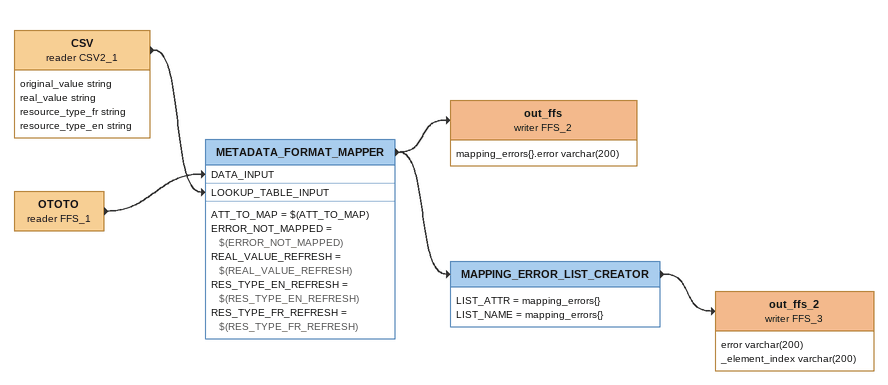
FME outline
CSV (reader CSV2_1)
    attributes: original_value string, real_value string, resource_type_fr string, resource_type_en string
    -> METADATA_FORMAT_MAPPER [LOOKUP_TABLE_INPUT]
OTOTO (reader FFS_1)
    -> METADATA_FORMAT_MAPPER [DATA_INPUT]
METADATA_FORMAT_MAPPER
    ATT_TO_MAP = $(ATT_TO_MAP)
    ERROR_NOT_MAPPED = $(ERROR_NOT_MAPPED)
    REAL_VALUE_REFRESH = $(REAL_VALUE_REFRESH)
    RES_TYPE_EN_REFRESH = $(RES_TYPE_EN_REFRESH)
    RES_TYPE_FR_REFRESH = $(RES_TYPE_FR_REFRESH)
    -> out_ffs (writer FFS_2)
    -> MAPPING_ERROR_LIST_CREATOR
out_ffs (writer FFS_2)
    attributes: mapping_errors{}.error varchar(200)
MAPPING_ERROR_LIST_CREATOR
    LIST_ATTR = mapping_errors{}
    LIST_NAME = mapping_errors{}
    -> out_ffs_2 (writer FFS_3)
out_ffs_2 (writer FFS_3)
    attributes: error varchar(200), _element_index varchar(200)
